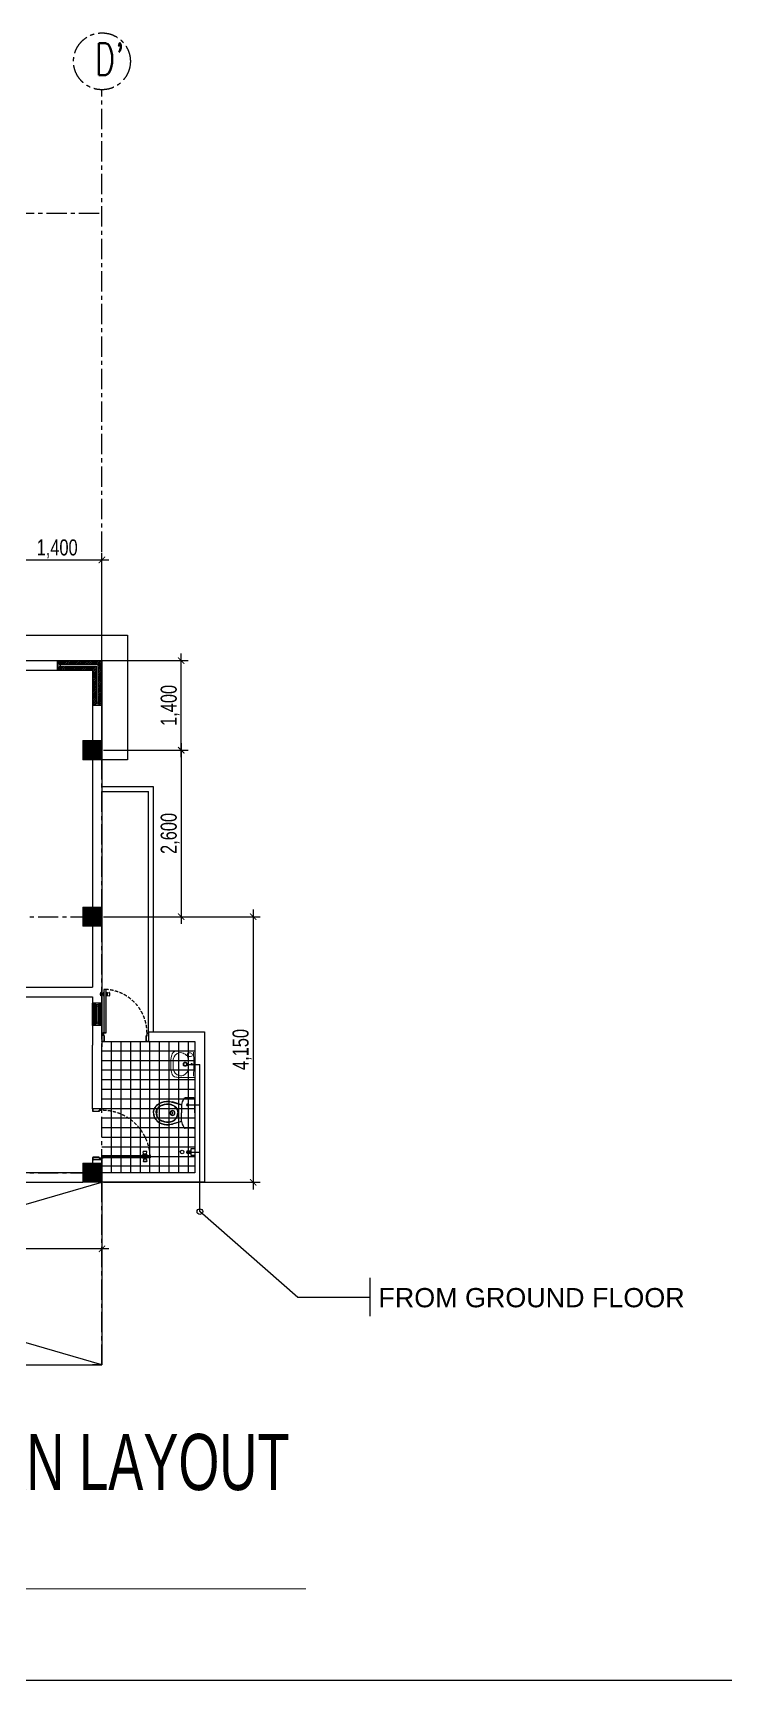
# Model space of a CAD drawing. Header units: millimetres. Extents: x -248340 to 456025, y 261499 to 1049645.
# Drawn here: x 335483 to 346298, y 294260 to 319991 of the extents above; entities that cross this region are included whole.
import ezdxf

# ---------------------------------------------------------------- set-up
doc = ezdxf.new("R2010")
doc.units = ezdxf.units.MM
doc.header["$LTSCALE"] = 8
doc.header["$MEASUREMENT"] = 0
for name, pattern in [('CENTER', [50.8, 31.75, -6.35, 6.35, -6.35]), ('CONTINOUS', [0]), ('DASHED2', [0.375, 0.25, -0.125]), ('HIDDEN', [9.525, 6.35, -3.175])]:
    doc.linetypes.add(name, pattern=pattern)
doc.layers.get('0').update_dxf_attribs({"linetype": 'CONTINUOUS'})
for name, color, linetype, lineweight in [('01', 1, 'CONTINUOUS', 0), ('10. Rebar', 10, 'CONTINUOUS', 25), ('12. Dimension', 251, 'CONTINUOUS', 5), ('13. Text', 2, 'CONTINUOUS', 5), ('A-ANNO-DIMS', 211, 'CONTINUOUS', 9), ('A-GLAZ', 151, 'CONTINUOUS', 18), ('DIM', 2, 'CONTINUOUS', 25), ('S_wall', 251, 'CONTINUOUS', 0)]:
    doc.layers.add(name, color=color, linetype=linetype, lineweight=lineweight)
for name, color, linetype in [('ar_furniture', 6, 'CONTINOUS'), ('ar_grid', 10, 'CENTER'), ('ar_wall', 7, 'CONTINOUS'), ('MARK', 7, 'CONTINUOUS'), ('TEXT', 2, 'CONTINUOUS')]:
    doc.layers.add(name, color=color, linetype=linetype)
doc.layers.add('mv', color=30, linetype='CONTINUOUS', plot=False)
doc.styles.add('ARIAL', font='arial.ttf')
doc.styles.add('EN-SCL-DIM', font='swisscl.ttf')
doc.styles.get("Standard").update_dxf_attribs({"font": 'txt.shx', "width": 0.7, "bigfont": 'extfont.shx'})
doc.dimstyles.new('JEMAR 1-0030', dxfattribs={"dimtxt": 0.06, "dimasz": 0.045, "dimexe": 0.045, "dimexo": 0.03, "dimgap": 0.03, "dimtad": 1, "dimzin": 1, "dimdsep": 46, "dimtxsty": 'ARIAL', "dimblk": 'DOTBLANK', "dimcen": 0.15, "dimclrd": 7, "dimclre": 7, "dimadec": 0, "dimazin": 0, "dimtfac": 1, "dimtmove": 0, "dimatfit": 3, "dimldrblk": 'OPEN90', "dimfxl": 1, "dimarcsym": 0})

# ---------------------------------------------------------------- blocks, each defined once
blk = doc.blocks.new('_ArchTick')
at = {"color": 0, "linetype": 'ByBlock', "const_width": 0.15}
blk.add_lwpolyline([(-0.5, -0.5), (0.5, 0.5)], dxfattribs=at)
blk = doc.blocks.new('2ND')
at = {"true_color": 0x939598}
for points in [[(249097, -113270), (249097, -112594), (249063, -112594), (249063, -113270)], [(249039, -115186), (249785, -115186), (249785, -115223), (249039, -115223)]]:
    blk.add_hatch(color=252, dxfattribs=at).paths.add_polyline_path(points)
h = blk.add_hatch(color=252, dxfattribs=at)
h.paths.add_polyline_path([(249035, -113395), (249035, -113405), (249069, -113405), (249069, -113315), (249055, -113315), (249055, -113276), (249035, -113276), (249035, -113287), (249033, -113287), (249033, -113275), (249056, -113275), (249056, -113314), (249070, -113314), (249070, -113406), (249033, -113406), (249033, -113395)])
h.paths.add_polyline_path([(249757, -113395), (249757, -113405), (249723, -113405), (249723, -113315), (249737, -113315), (249737, -113276), (249757, -113276), (249757, -113287), (249758, -113287), (249758, -113275), (249736, -113275), (249736, -113314), (249722, -113314), (249722, -113406), (249758, -113406), (249758, -113395)])
h = blk.add_hatch(color=252, dxfattribs=at)
h.paths.add_polyline_path([(248902, -115255), (248890, -115255), (248890, -115216), (248989, -115216), (248989, -115232), (249032, -115232), (249032, -115255), (249021, -115255), (249021, -115256), (249033, -115256), (249033, -115231), (248991, -115231), (248991, -115215), (248889, -115215), (248889, -115256), (248902, -115256)])
h.paths.add_polyline_path([(248902, -114457), (248890, -114457), (248890, -114495), (248989, -114495), (248989, -114479), (249032, -114479), (249032, -114457), (249021, -114457), (249021, -114456), (249033, -114456), (249033, -114481), (248991, -114481), (248991, -114497), (248889, -114497), (248889, -114456), (248902, -114456)])
at = {"layer": 'A-ANNO-DIMS', "ltscale": 1.25, "true_color": 0x939598}
h = blk.add_hatch(dxfattribs=at)
h.set_pattern_fill('ANSI32', color=252, scale=50)
h.set_pattern_definition([(45, (198213.308, 241278.393), (-13.2582521, 13.2582521), []), (45, (198222.147, 241278.393), (-13.2582521, 13.2582521), [])])
h.paths.add_polyline_path([(248733, -109006), (249033, -109006), (249033, -108706), (248733, -108706)])
h = blk.add_hatch(dxfattribs=at)
h.set_pattern_fill('ANSI32', color=252, scale=50)
h.set_pattern_definition([(45, (198213.308, 238678.538), (-13.2582521, 13.2582521), []), (45, (198222.147, 238678.538), (-13.2582521, 13.2582521), [])])
h.paths.add_polyline_path([(248733, -111606), (249033, -111606), (249033, -111306), (248733, -111306)])
h = blk.add_hatch(dxfattribs=at)
h.set_pattern_fill('ANSI32', color=252, scale=50)
h.set_pattern_definition([(45, (198213.308, 234678.538), (-13.2582521, 13.2582521), []), (45, (198222.147, 234678.538), (-13.2582521, 13.2582521), [])])
h.paths.add_polyline_path([(248733, -115606), (249033, -115606), (249033, -115306), (248733, -115306)])
at = {"layer": 'ar_wall', "ltscale": 1.25, "true_color": 0x939598}
h = blk.add_hatch(dxfattribs=at)
h.set_pattern_fill('ANSI33', color=252, scale=75)
h.set_pattern_definition([(45, (191850.302, 272525.039), (-13.25825215, 13.25825215), []), (45, (191863.56, 272525.039), (-13.25825215, 13.25825215), [9.375, -4.6875])])
h.paths.add_polyline_path([(248946, -112835), (248943, -112835), (248943, -112832), (248940, -112832), (248940, -112830), (248933, -112830), (248933, -112805), (248908, -112805), (248883, -112805), (248883, -113155), (248933, -113155), (248933, -113130), (248940, -113130), (248940, -113127), (248943, -113127), (248943, -113124), (248946, -113124)])
h.paths.add_polyline_path([(249033, -112805), (248983, -112805), (248983, -112830), (248976, -112830), (248976, -112832), (248973, -112832), (248973, -112835), (248971, -112835), (248971, -113124), (248973, -113124), (248973, -113127), (248976, -113127), (248976, -113130), (248983, -113130), (248983, -113155), (249033, -113155)])
at = {"color": 252, "true_color": 0x939598}
for p, q in [((249007, -112656), (249007, -112677)), ((249009, -112656), (249007, -112656)), ((249009, -112677), (249007, -112677)), ((249009, -112644), (249009, -112689)), ((249041, -112645), (249012, -112641)), ((249041, -112688), (249012, -112692)), ((249043, -112647), (249043, -112685)), ((249053, -112658), (249043, -112658)), ((249053, -112674), (249043, -112674)), ((249053, -112676), (249053, -112657)), ((249063, -112633), (249057, -112633)), ((249057, -112633), (249057, -112699)), ((249063, -112699), (249057, -112699)), ((249063, -112633), (249063, -112699)), ((249097, -112633), (249103, -112633)), ((249097, -112633), (249097, -112699)), ((249097, -112699), (249103, -112699)), ((249103, -112633), (249103, -112699)), ((249107, -112676), (249107, -112657)), ((249107, -112658), (249117, -112658)), ((249107, -112674), (249117, -112674)), ((249117, -112647), (249117, -112685)), ((249119, -112645), (249148, -112641)), ((249119, -112688), (249148, -112692)), ((249151, -112644), (249151, -112689)), ((249151, -112656), (249153, -112656)), ((249151, -112677), (249153, -112677)), ((249153, -112656), (249153, -112677)), ((249742, -115179), (249669, -115179)), ((249669, -115186), (249669, -115179)), ((249742, -115186), (249669, -115186)), ((249669, -115223), (249669, -115229)), ((249742, -115223), (249669, -115223)), ((249742, -115229), (249669, -115229)), ((249681, -115161), (249677, -115130)), ((249681, -115248), (249677, -115279)), ((249730, -115126), (249680, -115126)), ((249726, -115164), (249685, -115164)), ((249726, -115245), (249685, -115245)), ((249694, -115126), (249694, -115124)), ((249717, -115124), (249694, -115124)), ((249695, -115175), (249715, -115175)), ((249695, -115234), (249715, -115234)), ((249696, -115175), (249696, -115164)), ((249696, -115234), (249696, -115245)), ((249714, -115175), (249714, -115164)), ((249714, -115234), (249714, -115245)), ((249717, -115126), (249717, -115124)), ((249729, -115161), (249733, -115130)), ((249729, -115248), (249733, -115279)), ((249742, -115186), (249742, -115179)), ((249742, -115223), (249742, -115229)), ((249730, -115283), (249680, -115283)), ((249694, -115283), (249694, -115285)), ((249717, -115285), (249694, -115285)), ((249717, -115283), (249717, -115285))]:
    blk.add_line(p, q, dxfattribs=at)
at = {"color": 252, "linetype": 'Continuous', "ltscale": 20, "true_color": 0x939598}
for p, q in [((250132, -114353), (250277, -114395)), ((250277, -114393), (250134, -114351)), ((250277, -114390), (250276, -114433)), ((250276, -114433), (250276, -114523)), ((250471, -114285), (250334, -114285)), ((250483, -114523), (250483, -114298)), ((249890, -114505), (249890, -114523)), ((249890, -114542), (249890, -114523)), ((250132, -114693), (250277, -114652)), ((250277, -114654), (250134, -114696)), ((250276, -114613), (250276, -114523)), ((250277, -114657), (250276, -114613)), ((250483, -114523), (250483, -114749)), ((250471, -114761), (250334, -114761))]:
    blk.add_line(p, q, dxfattribs=at)
at = {"color": 252, "ltscale": 1.25, "true_color": 0x939598}
for p, q in [((250420, -115117), (250361, -115117)), ((250361, -115117), (250361, -115150)), ((250361, -115150), (250420, -115150)), ((250483, -115082), (250420, -115082)), ((250420, -115082), (250420, -115182)), ((250420, -115182), (250483, -115182))]:
    blk.add_line(p, q, dxfattribs=at)
at = {"color": 252, "true_color": 0x939598}
for points in [[(249097, -113270), (249097, -112594), (249063, -112594), (249063, -113270)], [(249035, -113395), (249035, -113405), (249069, -113405), (249069, -113315), (249055, -113315), (249055, -113276), (249035, -113276), (249035, -113287), (249033, -113287), (249033, -113275), (249056, -113275), (249056, -113314), (249070, -113314), (249070, -113406), (249033, -113406), (249033, -113395)], [(249757, -113395), (249757, -113405), (249723, -113405), (249723, -113315), (249737, -113315), (249737, -113276), (249757, -113276), (249757, -113287), (249758, -113287), (249758, -113275), (249736, -113275), (249736, -113314), (249722, -113314), (249722, -113406), (249758, -113406), (249758, -113395)], [(248902, -114457), (248890, -114457), (248890, -114495), (248989, -114495), (248989, -114479), (249032, -114479), (249032, -114457), (249021, -114457), (249021, -114456), (249033, -114456), (249033, -114481), (248991, -114481), (248991, -114497), (248889, -114497), (248889, -114456), (248902, -114456)], [(248902, -115255), (248890, -115255), (248890, -115216), (248989, -115216), (248989, -115232), (249032, -115232), (249032, -115255), (249021, -115255), (249021, -115256), (249033, -115256), (249033, -115231), (248991, -115231), (248991, -115215), (248889, -115215), (248889, -115256), (248902, -115256)], [(249039, -115186), (249785, -115186), (249785, -115223), (249039, -115223)]]:
    blk.add_lwpolyline(points, close=True, dxfattribs=at)
for points in [[(249059, -113271, -0.414214), (249060, -113270), (249089, -113270), (249089, -113271), (249060, -113271, -12.92773), (249060, -113270), (249059, -113270, 13.063763), (249059, -113271)], [(249057, -113273, 0.414214), (249056, -113274), (249056, -113303), (249057, -113303), (249057, -113274, 12.92773), (249056, -113274), (249056, -113273, -13.063763), (249057, -113273)], [(249036, -115230, -0.414214), (249035, -115231), (249002, -115231), (249002, -115230), (249035, -115230, -12.92773), (249035, -115231), (249036, -115231, 13.063763), (249036, -115230)], [(249038, -115227, 0.414214), (249039, -115226), (249039, -115194), (249038, -115194), (249038, -115226, 12.92773), (249039, -115227), (249039, -115228, -13.063763), (249038, -115227)]]:
    blk.add_lwpolyline(points, format="xyb", close=True, dxfattribs=at)
at = {"color": 252, "linetype": 'Continuous', "ltscale": 20, "true_color": 0x939598}
for points in [[(249836, -114523, -0.184983), (249878, -114415, -0.141745), (249967, -114355, -0.152244), (250116, -114347, -0.025614), (250134, -114351, -0.361346)], [(249839, -114523, -0.185075), (249880, -114417, -0.141901), (249968, -114357, -0.152405), (250116, -114350, -0.023391), (250132, -114353, -0.3615)], [(249878, -114523, -0.18664), (249909, -114442, -0.144474), (249980, -114393, -0.154958), (250107, -114387, -0.364044), (250222, -114523, -0.364044)], [(249903, -114458, -0.0358), (249913, -114445, -0.144945), (249982, -114399, -0.155404), (250106, -114392, -0.364511), (250217, -114523, -0.364511)], [(249836, -114523, 0.184983), (249878, -114632, 0.141745), (249967, -114692, 0.152244), (250116, -114700, 0.025614), (250134, -114696, 0.361346)], [(249839, -114523, 0.185075), (249880, -114630, 0.141901), (249968, -114689, 0.152405), (250116, -114697, 0.023391), (250132, -114693, 0.3615)], [(249878, -114523, 0.18664), (249909, -114605, 0.144474), (249980, -114653, 0.154958), (250107, -114660, 0.364044), (250222, -114523, 0.364044)], [(249903, -114589, 0.0358), (249913, -114602, 0.144945), (249982, -114648, 0.155404), (250106, -114655, 0.364511), (250217, -114523, 0.364511)]]:
    blk.add_lwpolyline(points, format="xyb", dxfattribs=at)
at = {"color": 252, "ltscale": 1.25, "true_color": 0x939598}
blk.add_circle((250285, -115132), 28.9, dxfattribs=at)
at = {"color": 252, "true_color": 0x939598}
for centre, radius, start, end in [((249012, -112644), 2.92, 82.0235, 180), ((249012, -112689), 2.92, 180, 277.9765), ((249040, -112647), 2.92, 0, 82.0235), ((249040, -112685), 2.92, 277.9765, 0), ((249054, -112653), 3.81, 264.8527, 9.8194), ((249054, -112679), 3.81, 350.1806, 95.1473), ((249107, -112653), 3.81, 170.1806, 275.1473), ((249107, -112679), 3.81, 84.8527, 189.8194), ((249120, -112647), 2.92, 97.9765, 180), ((249120, -112685), 2.92, 180, 262.0235), ((249148, -112644), 2.92, 0, 97.9765), ((249148, -112689), 2.92, 262.0235, 0), ((249680, -115129), 3.22, 90, 187.9765), ((249685, -115161), 3.22, 187.9765, 270), ((249685, -115248), 3.22, 90, 172.0235), ((249691, -115175), 4.2, 260.1806, 5.1473), ((249691, -115234), 4.2, 354.8527, 99.8194), ((249720, -115175), 4.2, 174.8527, 279.8194), ((249720, -115234), 4.2, 80.1806, 185.1473), ((249726, -115161), 3.22, 270, 352.0235), ((249726, -115248), 3.22, 7.9765, 90), ((249730, -115129), 3.22, 352.0235, 90), ((249680, -115280), 3.22, 172.0235, 270), ((249730, -115280), 3.22, 270, 7.9765)]:
    blk.add_arc(centre, radius, start, end, dxfattribs=at)
at = {"color": 252, "linetype": 'HIDDEN', "true_color": 0x939598}
for centre, radius, start, end in [((249056, -113273), 681, 359.8727, 86.5001), ((249035, -115232), 751, 3.4999, 90.1273)]:
    blk.add_arc(centre, radius, start, end, dxfattribs=at)
at = {"color": 252, "linetype": 'Continuous', "ltscale": 20, "true_color": 0x939598}
for centre, radius, start, end in [((249983, -114505), 93.1, 149.6324, 180), ((250135, -114523), 37.6, 0, 180), ((250113, -114506), 9.38, 59.1844, 141.8077), ((250096, -114544), 51.4, 29.1738, 65.0156), ((250377, -114395), 99.9, 153.3048, 177.3048), ((250680, -114510), 423, 150.1181, 157.8819), ((250334, -114309), 23.5, 90, 154), ((250471, -114298), 12.2, 0, 90), ((249983, -114542), 93.1, 180, 210.3676), ((250135, -114523), 37.6, 180, 0), ((250113, -114541), 9.38, 218.1923, 300.8156), ((250096, -114502), 51.4, 294.9844, 330.8262), ((250128, -114524), 13.6, 3.654, 21.1905), ((250128, -114523), 13.6, 338.8095, 356.346), ((250377, -114652), 99.9, 182.6952, 206.6952), ((250680, -114537), 423, 202.1181, 209.8819), ((250334, -114738), 23.5, 206, 270), ((250471, -114749), 12.2, 270, 0)]:
    blk.add_arc(centre, radius, start, end, dxfattribs=at)
at = {"layer": '01', "color": 252, "linetype": 'Continuous', "ltscale": 20, "true_color": 0x939598}
for p, q in [((250480, -113553), (250245, -113553)), ((250366, -113627), (250358, -113627)), ((250381, -113639), (250369, -113639)), ((250394, -113584), (250419, -113584)), ((250419, -113642), (250394, -113642)), ((250483, -113761), (250483, -113556)), ((250480, -113969), (250245, -113969)), ((250483, -113761), (250483, -113965))]:
    blk.add_line(p, q, dxfattribs=at)
for centre, radius in [((250333, -113761), 32), ((250333, -113761), 20.6), ((250435, -113761), 13)]:
    blk.add_circle(centre, radius, dxfattribs=at)
for centre, radius, start, end in [((250636, -113747), 528, 166.1772, 181.4677), ((250201, -113635), 78.7, 98.4129, 169.6304), ((250636, -113747), 492, 172.4611, 181.4677), ((250275, -113707), 130, 105.3911, 169.0948), ((250061, -111633), 1929, 273.7962, 275.4576), ((250264, -113685), 105, 57.6145, 102.8393), ((250262, -113702), 121, 38.4745, 60.7962), ((250358, -113625), 2.29, 218.4745, 270), ((250394, -113613), 28.8, 90, 202.4795), ((250366, -113625), 2.29, 270, 22.4795), ((250369, -113641), 2.29, 90, 209.4757), ((250262, -113702), 121, 7.1372, 29.4757), ((250381, -113641), 2.29, 63.7741, 90), ((250381, -113641), 2.29, 63.7741, 90), ((249830, -113761), 557, 0, 7.6638), ((250394, -113613), 28.8, 243.7741, 270), ((250419, -113613), 28.8, 270, 90), ((247937, -113761), 2531, 355.7786, 4.2214), ((250480, -113556), 3.2, 0, 90), ((250636, -113774), 528, 178.5323, 193.8228), ((250201, -113886), 78.7, 190.3696, 261.5871), ((250636, -113774), 492, 178.5323, 187.5389), ((250275, -113814), 130, 190.9052, 254.6089), ((250061, -115889), 1929, 84.5424, 86.2038), ((250264, -113837), 105, 257.1607, 302.3855), ((250260, -113818), 124, 299.3466, 327.3209), ((250257, -113819), 125, 328.4635, 352.6407), ((249830, -113761), 557, 352.3362, 0), ((250480, -113965), 3.2, 270, 0)]:
    blk.add_arc(centre, radius, start, end, dxfattribs=at)
at = {"layer": 'A-ANNO-DIMS', "color": 252, "ltscale": 1.25, "true_color": 0x939598}
for p, q in [((249033, -108706), (248733, -108706)), ((248733, -108706), (248733, -109006)), ((249033, -109006), (249033, -108706)), ((248733, -109006), (249033, -109006))]:
    blk.add_line(p, q, dxfattribs=at)
for points in [[(248733, -109006), (249033, -109006), (249033, -108706), (248733, -108706)], [(248733, -111606), (249033, -111606), (249033, -111306), (248733, -111306)], [(248733, -115606), (249033, -115606), (249033, -115306), (248733, -115306)]]:
    blk.add_lwpolyline(points, close=True, dxfattribs=at)
at = {"layer": 'A-GLAZ', "color": 252, "linetype": 'Continuous', "true_color": 0x939598}
for p, q in [((248333, -107478), (248355, -107456)), ((248333, -107496), (248335, -107494)), ((248333, -107584), (248374, -107544)), ((248335, -107459), (248338, -107456)), ((248340, -107489), (248348, -107481)), ((248341, -107506), (248391, -107456)), ((248347, -107606), (248409, -107544)), ((248353, -107476), (248362, -107467)), ((248358, -107506), (248366, -107498)), ((248364, -107518), (248426, -107456)), ((248366, -107463), (248373, -107456)), ((248371, -107494), (248379, -107485)), ((248379, -107556), (248388, -107547)), ((248381, -107519), (248384, -107516)), ((248382, -107606), (248445, -107544)), ((248384, -107481), (248393, -107472)), ((248388, -107512), (248397, -107503)), ((248397, -107467), (248406, -107459)), ((248399, -107519), (248461, -107456)), ((248401, -107498), (248410, -107489)), ((248410, -107560), (248419, -107551)), ((248415, -107485), (248424, -107476)), ((248417, -107606), (248480, -107544)), ((248419, -107516), (248428, -107507)), ((248424, -107547), (248427, -107544)), ((248428, -107472), (248437, -107463)), ((248432, -107503), (248441, -107494)), ((248434, -107519), (248497, -107456)), ((248441, -107459), (248444, -107456)), ((248446, -107489), (248454, -107481)), ((248452, -107519), (248459, -107512)), ((248453, -107606), (248515, -107544)), ((248454, -107551), (248462, -107544)), ((248459, -107476), (248468, -107467)), ((248463, -107507), (248472, -107498)), ((248470, -107519), (248532, -107456)), ((248472, -107463), (248479, -107456)), ((248477, -107494), (248485, -107485)), ((248485, -107556), (248494, -107547)), ((248487, -107519), (248490, -107516)), ((248488, -107606), (248551, -107544)), ((248490, -107481), (248499, -107472)), ((248494, -107512), (248503, -107503)), ((248503, -107467), (248512, -107459)), ((248505, -107519), (248567, -107456)), ((248508, -107498), (248516, -107489)), ((248516, -107560), (248525, -107551)), ((248521, -107485), (248530, -107476)), ((248524, -107606), (248586, -107544)), ((248525, -107516), (248534, -107507)), ((248530, -107547), (248533, -107544)), ((248534, -107472), (248543, -107463)), ((248538, -107503), (248547, -107494)), ((248540, -107519), (248603, -107456)), ((248547, -107459), (248550, -107456)), ((248552, -107489), (248561, -107481)), ((248558, -107519), (248565, -107512)), ((248559, -107606), (248621, -107544)), ((248561, -107551), (248568, -107544)), ((248565, -107476), (248574, -107467)), ((248569, -107507), (248578, -107498)), ((248576, -107519), (248638, -107456)), ((248578, -107463), (248585, -107456)), ((248583, -107494), (248591, -107485)), ((248591, -107556), (248600, -107547)), ((248593, -107519), (248596, -107516)), ((248594, -107606), (248657, -107544)), ((248596, -107481), (248605, -107472)), ((248600, -107512), (248609, -107503)), ((248609, -107467), (248618, -107459)), ((248611, -107519), (248674, -107456)), ((248614, -107498), (248622, -107489)), ((248622, -107560), (248631, -107551)), ((248627, -107485), (248636, -107476)), ((248630, -107606), (248692, -107544)), ((248631, -107516), (248640, -107507)), ((248636, -107547), (248639, -107544)), ((248640, -107472), (248649, -107463)), ((248645, -107503), (248653, -107494)), ((248646, -107519), (248709, -107456)), ((248653, -107459), (248656, -107456)), ((248658, -107489), (248667, -107481)), ((248664, -107519), (248671, -107512)), ((248665, -107606), (248727, -107544)), ((248667, -107551), (248674, -107544)), ((248671, -107476), (248680, -107467)), ((248675, -107507), (248684, -107498)), ((248682, -107519), (248744, -107456)), ((248684, -107463), (248691, -107456)), ((248689, -107494), (248698, -107485)), ((248698, -107556), (248706, -107547)), ((248699, -107519), (248702, -107516)), ((248700, -107606), (248763, -107544)), ((248702, -107481), (248711, -107472)), ((248706, -107512), (248715, -107503)), ((248715, -107467), (248724, -107459)), ((248717, -107519), (248780, -107456)), ((248720, -107498), (248728, -107489)), ((248728, -107560), (248737, -107551)), ((248733, -107485), (248742, -107476)), ((248736, -107606), (248798, -107544)), ((248737, -107516), (248746, -107507)), ((248742, -107547), (248745, -107544)), ((248746, -107472), (248755, -107463)), ((248751, -107503), (248759, -107494)), ((248752, -107519), (248815, -107456)), ((248759, -107459), (248762, -107456)), ((248764, -107489), (248773, -107481)), ((248770, -107519), (248777, -107512)), ((248771, -107606), (248833, -107544)), ((248773, -107551), (248780, -107544)), ((248777, -107476), (248786, -107467)), ((248782, -107507), (248790, -107498)), ((248788, -107519), (248850, -107456)), ((248790, -107463), (248797, -107456)), ((248795, -107494), (248804, -107485)), ((248804, -107556), (248812, -107547)), ((248805, -107519), (248808, -107516)), ((248806, -107606), (248869, -107544)), ((248808, -107481), (248817, -107472)), ((248812, -107512), (248821, -107503)), ((248821, -107467), (248830, -107459)), ((248823, -107519), (248886, -107456)), ((248826, -107498), (248835, -107489)), ((248835, -107560), (248843, -107551)), ((248839, -107485), (248848, -107476)), ((248842, -107606), (248904, -107544)), ((248843, -107516), (248852, -107507)), ((248848, -107547), (248851, -107544)), ((248852, -107472), (248861, -107463)), ((248857, -107503), (248865, -107494)), ((248858, -107519), (248921, -107456)), ((248865, -107459), (248868, -107456)), ((248870, -107489), (248879, -107481)), ((248876, -107519), (248883, -107512)), ((248877, -107606), (248940, -107544)), ((248879, -107551), (248887, -107544)), ((248883, -107476), (248892, -107467)), ((248888, -107507), (248896, -107498)), ((248894, -107519), (248956, -107456)), ((248896, -107463), (248903, -107456)), ((248901, -107494), (248910, -107485)), ((248910, -107556), (248919, -107547)), ((248912, -107519), (248914, -107516)), ((248914, -107481), (248923, -107472)), ((248919, -107512), (248927, -107503)), ((248927, -107467), (248936, -107459)), ((248929, -107519), (248992, -107456)), ((248932, -107498), (248941, -107489)), ((248945, -107485), (248954, -107476)), ((248949, -107516), (248958, -107507)), ((248958, -107472), (248967, -107463)), ((248963, -107503), (248972, -107494)), ((248965, -107519), (249027, -107456)), ((248971, -107548), (249033, -107485)), ((248971, -107583), (249033, -107520)), ((248971, -107530), (248976, -107525)), ((248972, -107459), (248974, -107456)), ((248976, -107489), (248985, -107481)), ((248980, -107520), (248989, -107512)), ((248985, -107551), (248994, -107542)), ((248989, -107476), (248998, -107467)), ((248994, -107507), (249002, -107498)), ((248998, -107538), (249007, -107529)), ((249002, -107463), (249009, -107456)), ((249007, -107494), (249016, -107485)), ((249011, -107525), (249020, -107516)), ((249016, -107556), (249025, -107547)), ((249020, -107481), (249029, -107472)), ((249025, -107512), (249033, -107503)), ((249029, -107542), (249033, -107538)), ((249033, -107467), (249033, -107467)), ((248333, -107602), (248335, -107600)), ((248335, -107565), (248344, -107556)), ((248340, -107596), (248348, -107587)), ((248353, -107582), (248362, -107573)), ((248364, -107606), (248366, -107604)), ((248366, -107569), (248375, -107560)), ((248371, -107600), (248379, -107591)), ((248384, -107587), (248393, -107578)), ((248397, -107573), (248406, -107565)), ((248401, -107604), (248410, -107596)), ((248415, -107591), (248424, -107582)), ((248428, -107578), (248437, -107569)), ((248435, -107606), (248441, -107600)), ((248441, -107565), (248450, -107556)), ((248446, -107596), (248454, -107587)), ((248459, -107582), (248468, -107573)), ((248470, -107606), (248472, -107604)), ((248472, -107569), (248481, -107560)), ((248477, -107600), (248485, -107591)), ((248490, -107587), (248499, -107578)), ((248503, -107573), (248512, -107565)), ((248508, -107604), (248516, -107596)), ((248521, -107591), (248530, -107582)), ((248534, -107578), (248543, -107569)), ((248541, -107606), (248547, -107600)), ((248547, -107565), (248556, -107556)), ((248552, -107596), (248561, -107587)), ((248565, -107582), (248574, -107573)), ((248577, -107606), (248578, -107604)), ((248578, -107569), (248587, -107560)), ((248583, -107600), (248591, -107591)), ((248596, -107587), (248605, -107578)), ((248609, -107573), (248618, -107565)), ((248614, -107604), (248622, -107596)), ((248627, -107591), (248636, -107582)), ((248640, -107578), (248649, -107569)), ((248647, -107606), (248653, -107600)), ((248653, -107565), (248662, -107556)), ((248658, -107596), (248667, -107587)), ((248671, -107582), (248680, -107573)), ((248683, -107606), (248684, -107604)), ((248684, -107569), (248693, -107560)), ((248689, -107600), (248698, -107591)), ((248702, -107587), (248711, -107578)), ((248715, -107573), (248724, -107565)), ((248720, -107604), (248728, -107596)), ((248733, -107591), (248742, -107582)), ((248746, -107578), (248755, -107569)), ((248753, -107606), (248759, -107600)), ((248759, -107565), (248768, -107556)), ((248764, -107596), (248773, -107587)), ((248777, -107582), (248786, -107573)), ((248789, -107606), (248790, -107604)), ((248790, -107569), (248799, -107560)), ((248795, -107600), (248804, -107591)), ((248808, -107587), (248817, -107578)), ((248821, -107573), (248830, -107565)), ((248826, -107604), (248835, -107596)), ((248839, -107591), (248848, -107582)), ((248852, -107578), (248861, -107569)), ((248859, -107606), (248865, -107600)), ((248865, -107565), (248874, -107556)), ((248870, -107596), (248879, -107587)), ((248883, -107635), (248946, -107573)), ((248883, -107582), (248892, -107573)), ((248883, -107670), (248946, -107608)), ((248883, -107706), (248946, -107643)), ((248883, -107653), (248888, -107649)), ((248883, -107741), (248946, -107679)), ((248883, -107688), (248892, -107679)), ((248883, -107776), (248946, -107714)), ((248883, -107812), (248946, -107749)), ((248883, -107759), (248888, -107755)), ((248883, -107847), (248946, -107785)), ((248883, -107794), (248892, -107786)), ((248888, -107613), (248896, -107604)), ((248888, -107719), (248896, -107710)), ((248892, -107644), (248901, -107635)), ((248892, -107750), (248901, -107741)), ((248896, -107569), (248905, -107560)), ((248896, -107675), (248905, -107666)), ((248896, -107781), (248905, -107772)), ((248901, -107600), (248910, -107591)), ((248901, -107706), (248910, -107697)), ((248901, -107812), (248910, -107803)), ((248905, -107631), (248914, -107622)), ((248905, -107737), (248914, -107728)), ((248910, -107662), (248919, -107653)), ((248910, -107768), (248919, -107759)), ((248914, -107587), (248923, -107578)), ((248914, -107693), (248923, -107684)), ((248914, -107799), (248923, -107790)), ((248919, -107618), (248927, -107609)), ((248919, -107724), (248927, -107715)), ((248923, -107649), (248932, -107640)), ((248923, -107755), (248932, -107746)), ((248927, -107573), (248936, -107565)), ((248927, -107679), (248936, -107671)), ((248927, -107786), (248936, -107777)), ((248932, -107604), (248941, -107596)), ((248932, -107710), (248941, -107702)), ((248932, -107817), (248941, -107808)), ((248936, -107635), (248945, -107626)), ((248936, -107741), (248945, -107733)), ((248941, -107560), (248946, -107555)), ((248941, -107666), (248946, -107661)), ((248941, -107772), (248946, -107767)), ((248945, -107591), (248946, -107590)), ((248945, -107697), (248946, -107696)), ((248945, -107803), (248946, -107802)), ((248971, -107618), (249033, -107556)), ((248971, -107654), (249033, -107591)), ((248971, -107601), (248972, -107600)), ((248971, -107689), (249033, -107626)), ((248971, -107636), (248976, -107631)), ((248971, -107724), (249033, -107662)), ((248971, -107760), (249033, -107697)), ((248971, -107707), (248972, -107706)), ((248971, -107795), (249033, -107733)), ((248971, -107742), (248976, -107737)), ((248971, -107830), (249033, -107768)), ((248971, -107866), (249033, -107803)), ((248972, -107565), (248980, -107556)), ((248972, -107671), (248980, -107662)), ((248972, -107777), (248980, -107768)), ((248976, -107596), (248985, -107587)), ((248976, -107702), (248985, -107693)), ((248976, -107808), (248985, -107799)), ((248980, -107626), (248989, -107618)), ((248980, -107733), (248989, -107724)), ((248985, -107657), (248994, -107649)), ((248985, -107763), (248994, -107755)), ((248989, -107582), (248998, -107573)), ((248989, -107688), (248998, -107679)), ((248989, -107794), (248998, -107786)), ((248994, -107613), (249002, -107604)), ((248994, -107719), (249002, -107710)), ((248998, -107644), (249007, -107635)), ((248998, -107750), (249007, -107741)), ((249002, -107569), (249011, -107560)), ((249002, -107675), (249011, -107666)), ((249002, -107781), (249011, -107772)), ((249007, -107600), (249016, -107591)), ((249007, -107706), (249016, -107697)), ((249007, -107812), (249016, -107803)), ((249011, -107631), (249020, -107622)), ((249011, -107737), (249020, -107728)), ((249016, -107662), (249025, -107653)), ((249016, -107768), (249025, -107759)), ((249020, -107587), (249029, -107578)), ((249020, -107693), (249029, -107684)), ((249020, -107799), (249029, -107790)), ((249025, -107618), (249033, -107609)), ((249025, -107724), (249033, -107715)), ((249029, -107649), (249033, -107644)), ((249029, -107755), (249033, -107750)), ((249033, -107573), (249033, -107573)), ((249033, -107679), (249033, -107679)), ((249033, -107786), (249033, -107786)), ((248883, -107883), (248946, -107820)), ((248883, -107918), (248946, -107855)), ((248883, -107865), (248888, -107861)), ((248883, -107953), (248946, -107891)), ((248883, -107900), (248892, -107892)), ((248883, -107989), (248946, -107926)), ((248883, -108024), (248946, -107961)), ((248883, -107971), (248888, -107967)), ((248883, -108059), (248946, -107997)), ((248883, -108006), (248892, -107998)), ((248883, -108095), (248946, -108032)), ((248883, -108130), (248946, -108067)), ((248888, -107825), (248896, -107817)), ((248888, -107931), (248896, -107923)), ((248888, -108037), (248896, -108029)), ((248892, -107856), (248901, -107847)), ((248892, -107962), (248901, -107954)), ((248892, -108068), (248901, -108060)), ((248896, -107887), (248905, -107878)), ((248896, -107993), (248905, -107984)), ((248901, -107918), (248910, -107909)), ((248901, -108024), (248910, -108015)), ((248905, -107843), (248914, -107834)), ((248905, -107949), (248914, -107940)), ((248905, -108055), (248914, -108046)), ((248910, -107874), (248919, -107865)), ((248910, -107980), (248919, -107971)), ((248914, -107905), (248923, -107896)), ((248914, -108011), (248923, -108002)), ((248919, -107830), (248927, -107821)), ((248919, -107936), (248927, -107927)), ((248919, -108042), (248927, -108033)), ((248923, -107861), (248932, -107852)), ((248923, -107967), (248932, -107958)), ((248923, -108073), (248932, -108064)), ((248927, -107892), (248936, -107883)), ((248927, -107998), (248936, -107989)), ((248932, -107923), (248941, -107914)), ((248932, -108029), (248941, -108020)), ((248936, -107847), (248945, -107839)), ((248936, -107954), (248945, -107945)), ((248936, -108060), (248945, -108051)), ((248941, -107878), (248946, -107873)), ((248941, -107984), (248946, -107979)), ((248945, -107909), (248946, -107908)), ((248945, -108015), (248946, -108014)), ((248971, -107813), (248972, -107812)), ((248971, -107901), (249033, -107839)), ((248971, -107848), (248976, -107843)), ((248971, -107936), (249033, -107874)), ((248971, -107972), (249033, -107909)), ((248971, -107919), (248972, -107918)), ((248971, -108007), (249033, -107945)), ((248971, -107954), (248976, -107949)), ((248971, -108042), (249033, -107980)), ((248971, -108078), (249033, -108015)), ((248971, -108025), (248972, -108024)), ((248971, -108113), (249033, -108051)), ((248971, -108060), (248976, -108055)), ((248972, -107883), (248980, -107874)), ((248972, -107989), (248980, -107980)), ((248976, -107914), (248985, -107905)), ((248976, -108020), (248985, -108011)), ((248980, -107839), (248989, -107830)), ((248980, -107945), (248989, -107936)), ((248980, -108051), (248989, -108042)), ((248985, -107870), (248994, -107861)), ((248985, -107976), (248994, -107967)), ((248989, -107900), (248998, -107892)), ((248989, -108007), (248998, -107998)), ((248994, -107825), (249002, -107817)), ((248994, -107931), (249002, -107923)), ((248994, -108037), (249002, -108029)), ((248998, -107856), (249007, -107847)), ((248998, -107962), (249007, -107954)), ((248998, -108068), (249007, -108060)), ((249002, -107887), (249011, -107878)), ((249002, -107993), (249011, -107984)), ((249007, -107918), (249016, -107909)), ((249007, -108024), (249016, -108015)), ((249011, -107843), (249020, -107834)), ((249011, -107949), (249020, -107940)), ((249011, -108055), (249020, -108046)), ((249016, -107874), (249025, -107865)), ((249016, -107980), (249025, -107971)), ((249020, -107905), (249029, -107896)), ((249020, -108011), (249029, -108002)), ((249025, -107830), (249033, -107821)), ((249025, -107936), (249033, -107927)), ((249025, -108042), (249033, -108033)), ((249029, -107861), (249033, -107856)), ((249029, -107967), (249033, -107962)), ((249029, -108073), (249033, -108068)), ((249033, -107892), (249033, -107892)), ((249033, -107998), (249033, -107998)), ((248883, -108077), (248888, -108073)), ((248883, -108112), (248892, -108104)), ((248888, -108144), (248896, -108135)), ((248893, -108156), (248946, -108103)), ((248896, -108099), (248905, -108091)), ((248901, -108130), (248910, -108121)), ((248910, -108086), (248919, -108077)), ((248910, -108156), (248914, -108152)), ((248914, -108117), (248923, -108108)), ((248919, -108148), (248927, -108139)), ((248927, -108104), (248936, -108095)), ((248928, -108156), (248933, -108151)), ((248932, -108135), (248933, -108133)), ((248935, -108131), (248941, -108126)), ((248941, -108091), (248946, -108085)), ((248945, -108121), (248946, -108121)), ((248972, -108095), (248980, -108086)), ((248976, -108126), (248985, -108117)), ((248983, -108136), (249033, -108086)), ((248983, -108154), (248989, -108148)), ((248985, -108082), (248994, -108073)), ((248989, -108113), (248998, -108104)), ((248994, -108144), (249002, -108135)), ((248999, -108156), (249033, -108121)), ((249002, -108099), (249011, -108091)), ((249007, -108130), (249016, -108121)), ((249016, -108086), (249025, -108077)), ((249016, -108156), (249020, -108152)), ((249020, -108117), (249029, -108108)), ((249025, -108148), (249033, -108139)), ((249033, -108104), (249033, -108104))]:
    blk.add_line(p, q, dxfattribs=at)
at = {"layer": 'A-GLAZ', "color": 252, "true_color": 0x939598}
for p, q in [((248333, -107481), (248333, -107581)), ((248358, -107506), (248333, -107506)), ((248358, -107506), (248358, -107556)), ((248358, -107513), (248361, -107513)), ((248358, -107519), (248971, -107519)), ((248358, -107544), (248946, -107544)), ((248358, -107549), (248361, -107549)), ((248361, -107513), (248361, -107516)), ((248361, -107516), (248364, -107516)), ((248361, -107549), (248361, -107546)), ((248361, -107546), (248364, -107546)), ((248364, -107516), (248364, -107519)), ((248364, -107546), (248364, -107544)), ((248946, -108131), (248946, -107544)), ((248971, -108131), (248971, -107519)), ((248358, -107556), (248333, -107556)), ((249008, -108156), (248908, -108156)), ((248983, -108131), (248933, -108131)), ((248933, -108131), (248933, -108156)), ((248940, -108131), (248940, -108129)), ((248940, -108129), (248943, -108129)), ((248943, -108129), (248943, -108126)), ((248943, -108126), (248946, -108126)), ((248973, -108126), (248971, -108126)), ((248973, -108129), (248973, -108126)), ((248976, -108129), (248973, -108129)), ((248976, -108131), (248976, -108129)), ((248983, -108131), (248983, -108156)), ((248908, -112805), (249008, -112805)), ((249008, -112805), (248908, -112805)), ((248933, -112830), (248933, -112805)), ((248983, -112830), (248933, -112830)), ((248940, -112830), (248940, -112832)), ((248940, -112832), (248943, -112832)), ((248943, -112832), (248943, -112835)), ((248943, -112835), (248946, -112835)), ((248946, -113130), (248946, -112830)), ((248971, -113130), (248971, -112830)), ((248973, -112835), (248971, -112835)), ((248976, -112832), (248973, -112832)), ((248973, -112832), (248973, -112835)), ((248976, -112830), (248976, -112832)), ((248983, -112830), (248983, -112805)), ((249008, -113155), (248908, -113155)), ((248983, -113130), (248933, -113130)), ((248933, -113130), (248933, -113155)), ((248940, -113130), (248940, -113127)), ((248940, -113127), (248943, -113127)), ((248943, -113127), (248943, -113124)), ((248943, -113124), (248946, -113124)), ((248973, -113124), (248971, -113124)), ((248973, -113127), (248973, -113124)), ((248976, -113127), (248973, -113127)), ((248976, -113130), (248976, -113127)), ((248983, -113130), (248983, -113155))]:
    blk.add_line(p, q, dxfattribs=at)
at = {"layer": 'A-GLAZ', "color": 252, "linetype": 'DASHED2', "true_color": 0x939598}
for p, q in [((248383, -107519), (248383, -107544)), ((248971, -108106), (248946, -108106)), ((248971, -112855), (248946, -112855)), ((248971, -113105), (248946, -113105))]:
    blk.add_line(p, q, dxfattribs=at)
at = {"layer": 'ar_furniture', "color": 252, "linetype": 'Continuous', "ltscale": 1.25, "true_color": 0x939598}
for p, q in [((249183, -115456), (249183, -113406)), ((249333, -115456), (249333, -113406)), ((249483, -115456), (249483, -113406)), ((249633, -115456), (249633, -113406)), ((249783, -115456), (249783, -113406)), ((249933, -115456), (249933, -113406)), ((250083, -115456), (250083, -113406)), ((250233, -115456), (250233, -113406)), ((250383, -115456), (250383, -113406)), ((250483, -113556), (249033, -113556)), ((250483, -113706), (249033, -113706)), ((250483, -113856), (249033, -113856)), ((250483, -114006), (249033, -114006)), ((250483, -114156), (249033, -114156)), ((250483, -114306), (249033, -114306)), ((250483, -114456), (249033, -114456)), ((250483, -114606), (249033, -114606)), ((250483, -114756), (249033, -114756)), ((250483, -114906), (249033, -114906)), ((250483, -115056), (249033, -115056)), ((250483, -115206), (249033, -115206)), ((250483, -115356), (249033, -115356))]:
    blk.add_line(p, q, dxfattribs=at)
at = {"layer": 'ar_grid', "ltscale": 1.25}
for p, q in [((249033, -118456), (249033, -98538)), ((234958, -100465), (249033, -100465)), ((235842, -107456), (249033, -107456)), ((235842, -111456), (249033, -111456)), ((235842, -115456), (249033, -115456)), ((234976, -118456), (249033, -118456))]:
    blk.add_line(p, q, dxfattribs=at)
blk.add_circle((249033, -98094), 444, dxfattribs=at)
at = {"layer": 'ar_wall', "color": 252, "ltscale": 1.25, "true_color": 0x939598}
for p, q in [((245755, -107456), (249033, -107456)), ((248333, -107456), (248333, -107606)), ((249033, -107456), (249033, -113206)), ((249033, -107456), (249033, -107606)), ((247783, -107606), (248883, -107606)), ((248883, -107606), (248883, -112556)), ((249033, -108156), (248883, -108156)), ((249433, -109006), (249033, -109006)), ((249433, -108856), (249433, -109006)), ((249033, -109424), (249833, -109424)), ((249033, -109499), (249758, -109499)), ((249758, -113256), (249758, -109499)), ((249833, -109424), (249833, -113256)), ((246830, -112556), (248883, -112556)), ((246789, -112706), (248883, -112706)), ((248883, -112706), (248883, -113206)), ((249033, -112805), (248883, -112805)), ((248883, -113155), (248883, -112805)), ((249033, -113155), (249033, -112805)), ((249033, -113155), (248883, -113155)), ((248883, -113206), (248883, -113464)), ((249033, -113180), (249033, -113256)), ((249033, -113256), (249033, -113206)), ((248883, -114456), (248883, -113464)), ((249033, -113256), (249033, -113406)), ((249033, -113261), (249033, -113411)), ((249033, -113270), (249079, -113270)), ((249033, -113270), (249079, -113270)), ((249033, -113406), (249033, -113489)), ((249033, -113406), (249079, -113406)), ((249033, -113406), (249070, -113406)), ((249079, -113406), (250483, -113406)), ((249758, -113256), (250633, -113256)), ((249758, -113256), (249758, -113406)), ((249758, -113406), (250483, -113406)), ((250483, -113406), (250483, -115456)), ((250633, -113256), (250633, -115606)), ((249033, -114456), (249033, -113489)), ((249033, -114456), (248883, -114456)), ((249033, -115256), (248883, -115256)), ((248883, -115256), (248883, -115306)), ((249033, -115230), (249033, -115606)), ((248733, -115456), (245980, -115456)), ((248733, -115456), (248733, -115606)), ((250483, -115456), (249033, -115456)), ((250483, -115456), (250483, -115456)), ((250633, -115306), (250633, -115306)), ((242777, -115606), (248733, -115606)), ((249033, -115606), (249033, -118456)), ((250633, -115606), (249033, -115606)), ((238627, -118456), (249033, -118456)), ((249033, -118456), (248883, -118456))]:
    blk.add_line(p, q, dxfattribs=at)
at = {"layer": 'DIM', "color": 252, "ltscale": 1.25, "true_color": 0x939598}
for p, q in [((247523, -105884), (249143, -105884)), ((249033, -108681), (249033, -105774)), ((247808, -107456), (250382, -107456)), ((250272, -108966), (250272, -107346)), ((250272, -108746), (250272, -111566)), ((249058, -108856), (250382, -108856)), ((249058, -108856), (250382, -108856)), ((251395, -111346), (251395, -115716)), ((249058, -111456), (250382, -111456)), ((249058, -111456), (251505, -111456)), ((249033, -115631), (249033, -116754)), ((249058, -115606), (251505, -115606)), ((249143, -116644), (245870, -116644))]:
    blk.add_line(p, q, dxfattribs=at)
at = {"layer": 'MARK', "color": 252, "ltscale": 1.25, "true_color": 0x939598}
for p, q in [((247633, -107056), (249433, -107056)), ((249433, -107056), (249433, -108856)), ((239127, -118456), (249033, -115606)), ((249033, -118456), (239127, -115606))]:
    blk.add_line(p, q, dxfattribs=at)
at = {"layer": 'DIM', "color": 252, "ltscale": 1.25, "true_color": 0x939598, "xscale": 100, "yscale": 100, "zscale": 100}
for p in [(249033, -105884), (249033, -116644)]:
    blk.add_blockref('_ArchTick', p, dxfattribs=at)
for p, rotation in [((250272, -107456), 90), ((250272, -108856), 270), ((250272, -108856), 90), ((250272, -111456), 270), ((251395, -111456), 90), ((251395, -115606), 270)]:
    blk.add_blockref('_ArchTick', p, dxfattribs=dict(at, rotation=rotation))
at = {"layer": 'ar_grid', "ltscale": 1.25, "insert": (248923, -97810), "char_height": 500, "attachment_point": 1}
blk.add_mtext_dynamic_manual_height_columns("D'", width=0.401, gutter_width=1, heights=[0], dxfattribs=at)
at = {"layer": 'DIM', "color": 252, "ltscale": 1.25, "true_color": 0x939598, "insert": (248333, -105711), "char_height": 125, "attachment_point": 5, "style": 'EN-SCL-DIM'}
blk.add_mtext('\\A1;{\\H2x;1,400}', dxfattribs=at)
at = {"layer": 'DIM', "color": 252, "ltscale": 1.25, "true_color": 0x939598, "char_height": 125, "attachment_point": 5, "rotation": 90, "style": 'EN-SCL-DIM'}
for s, insert in [('\\A1;{\\H2x;1,400}', (250099, -108156)), ('\\A1;{\\H2x;2,600}', (250099, -110156)), ('\\A1;{\\H2x;4,150}', (251222, -113531))]:
    blk.add_mtext(s, dxfattribs=dict(at, insert=insert))
blk = doc.blocks.new('_DOTBLANK')
at = {"color": 0, "linetype": 'ByBlock', "lineweight": -2}
blk.add_line((-0.5, 0), (-1, 0), dxfattribs=at)
blk.add_circle((0, 0), 0.5, dxfattribs=at)
blk = doc.blocks.new('_Open90')
at = {"color": 0, "linetype": 'ByBlock', "lineweight": -2}
for p, q in [((0, 0), (-1, 0)), ((-0.5, 0.5), (0, 0)), ((0, 0), (-0.5, -0.5))]:
    blk.add_line(p, q, dxfattribs=at)

msp = doc.modelspace()

# ---------------------------------------------------------------- linework, layer by layer
at = {"color": 3, "ltscale": 1.25}
for p, q in [((337899.128, 303856.357), (337899.128, 303898.095)), ((337877.542, 303876.902), (338091.866, 303876.902)), ((338091.866, 301577.595), (338091.866, 303876.902)), ((337877.542, 303247.495), (338091.866, 303247.495)), ((337899.128, 303226.95), (337899.128, 303268.688)), ((337877.542, 302507.774), (338091.866, 302507.774)), ((337899.128, 302487.229), (337899.128, 302528.967))]:
    msp.add_line(p, q, dxfattribs=at)
msp.add_circle((338091.866, 301577.595), 43.913, dxfattribs=at)
at = {"layer": '10. Rebar'}
msp.add_line((340749.362, 300543.534), (340749.362, 299941.907), dxfattribs=at)
at = {"layer": 'mv', "color": 6}
msp.add_line((291354.998, 294259.811), (370954.998, 294259.811), dxfattribs=at)
at = {"layer": 'S_wall', "ltscale": 1.25}
msp.add_line((319981.85, 295683.972), (339749.725, 295683.972), dxfattribs=at)

# ---------------------------------------------------------------- block references
at = {"color": 1, "lineweight": 30}
msp.add_blockref('2ND', (87528.722, 417641.254), dxfattribs=at)

# ---------------------------------------------------------------- texts
at = {"layer": '13. Text', "insert": (340881.066, 300384.039), "char_height": 300.81341, "width": 7698.93279, "attachment_point": 1, "style": 'ARIAL'}
msp.add_mtext('FROM GROUND FLOOR', dxfattribs=at)
at = {"layer": 'TEXT', "insert": (321233.717, 298105.302), "char_height": 878.18348, "width": 19250.01317, "attachment_point": 1}
msp.add_mtext('\\pxqc;{\\fFranklin Gothic Heavy|b0|i0|c0|p34;DRAINAGE AND & SANITARY PLAN LAYOUT\\P\\H0.56936x;SECOND FLOOR}', dxfattribs=at)

# ---------------------------------------------------------------- leaders
at = {"layer": '12. Dimension'}
msp.add_leader([(338091.776, 301584.816), (339623.081, 300242.72), (340749.362, 300242.72)], dimstyle='JEMAR 1-0030', override={"dimclrd": 256, "dimclre": 256}, dxfattribs=at)

doc.saveas('drawing.dxf')
